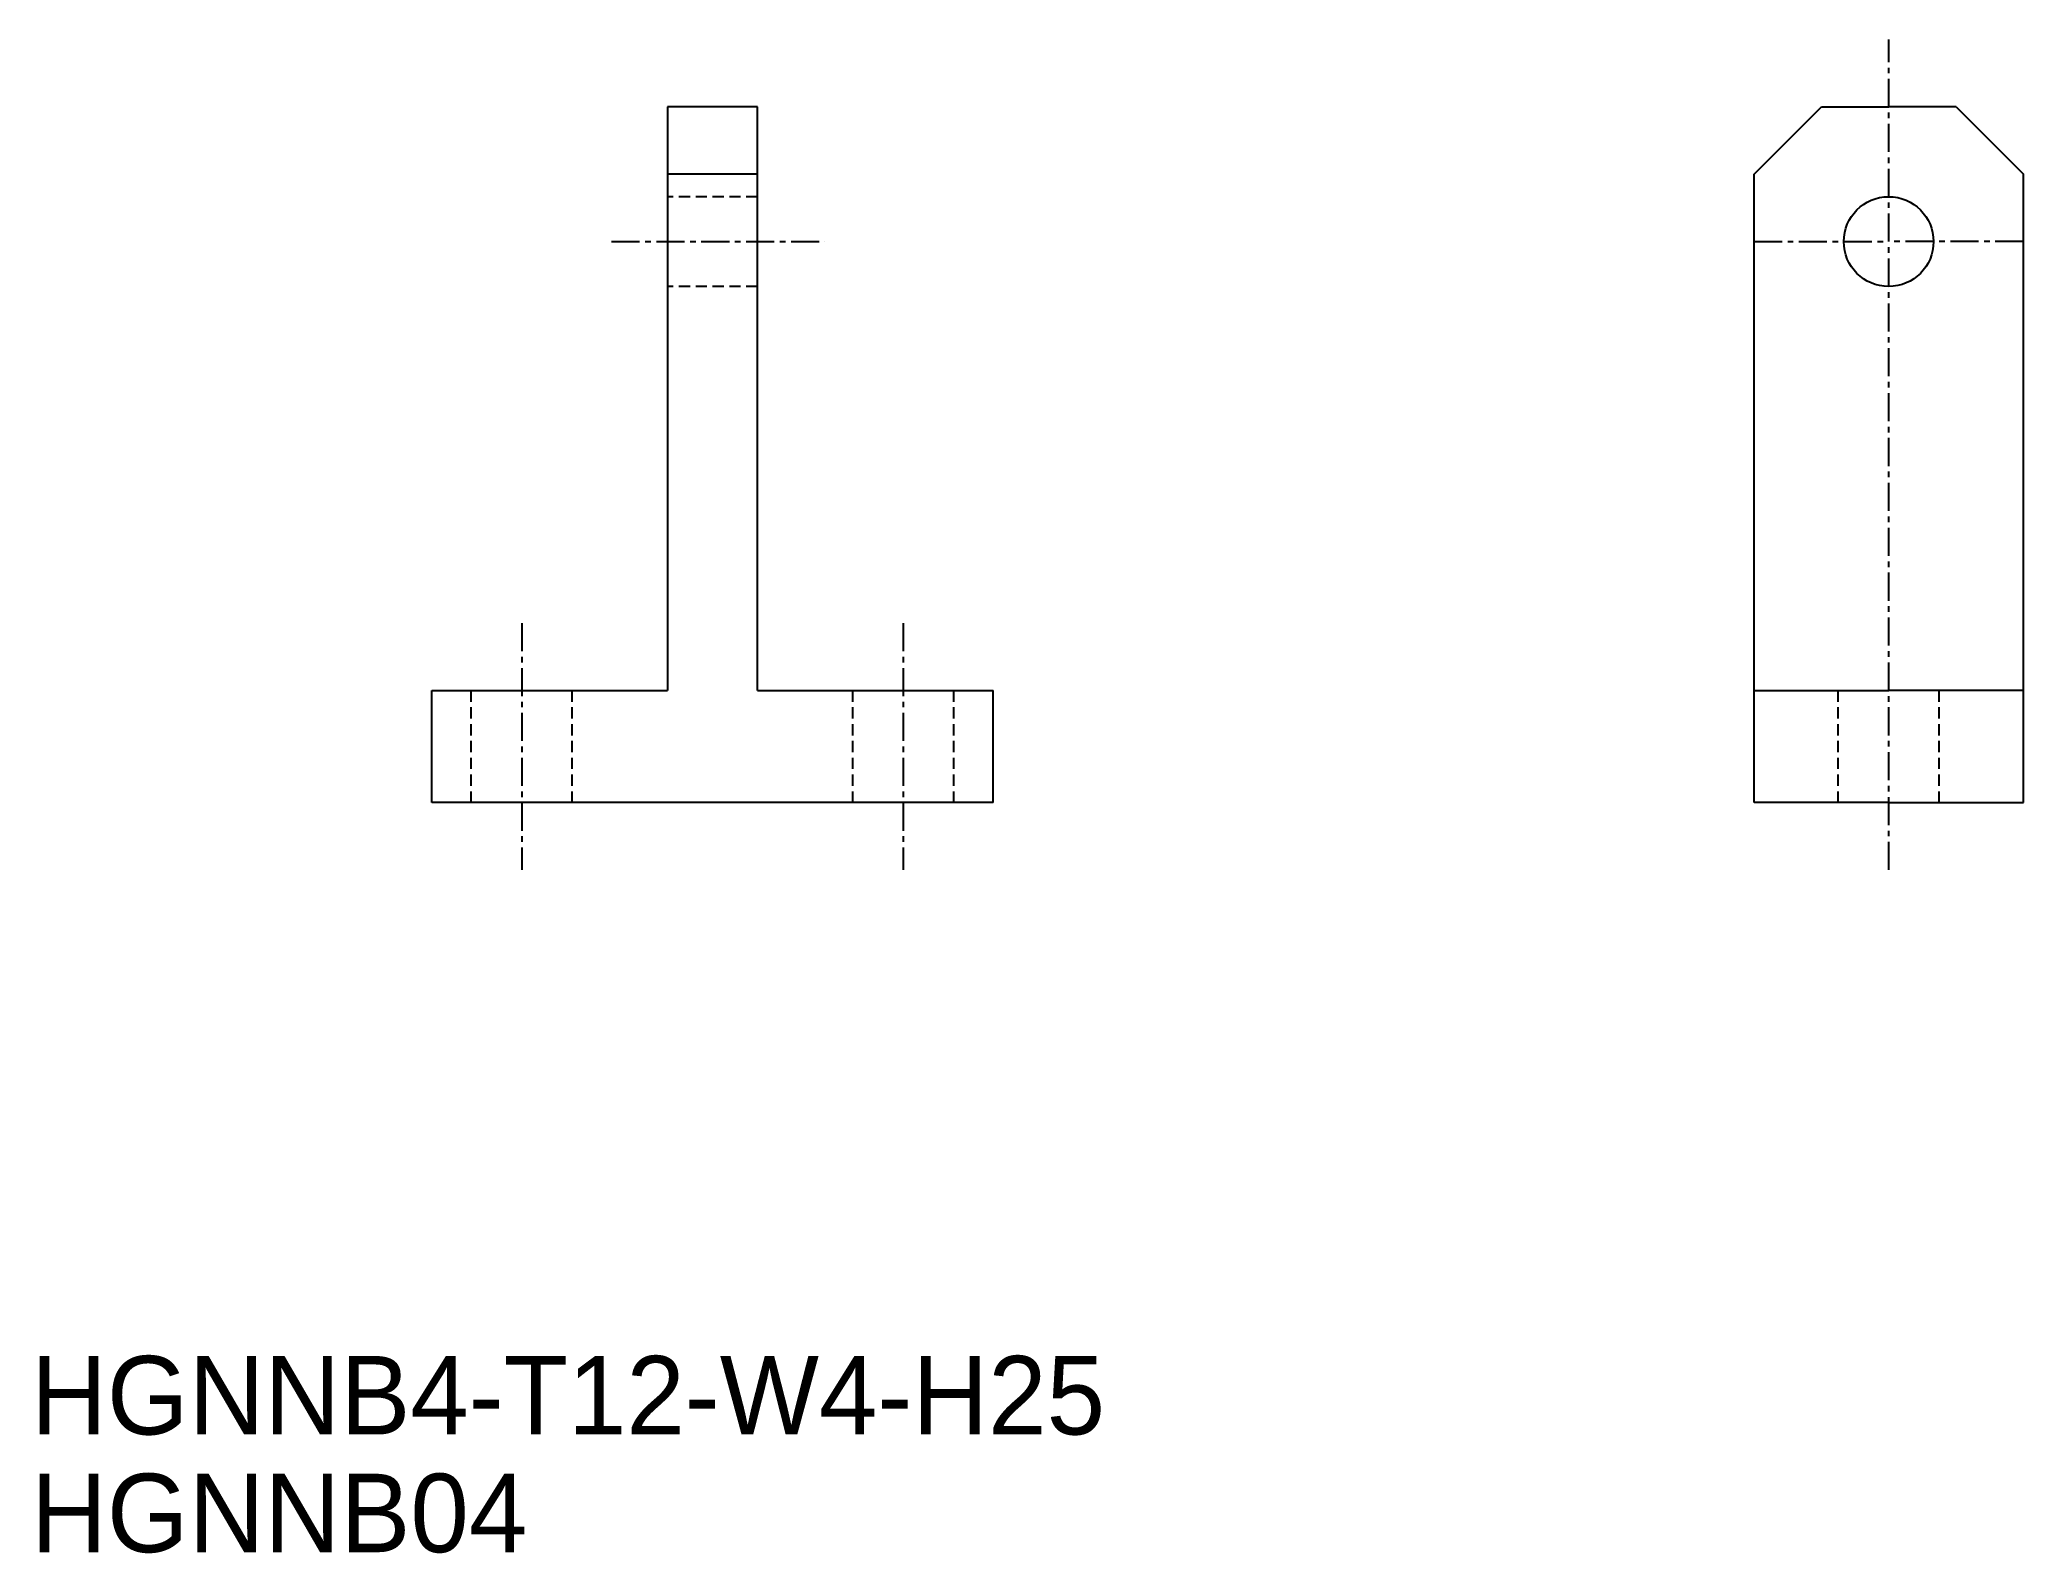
# Model space of a CAD drawing. Extents: x 0.8 to 89.2, y 0.9 to 68.3.
import ezdxf

# ---------------------------------------------------------------- set-up
doc = ezdxf.new("R2010")
doc.units = 0
doc.linetypes.add('CENTER', pattern=[2, 1.25, -0.25, 0.25, -0.25])
doc.linetypes.add('DASHED', pattern=[0.75, 0.5, -0.25])
doc.layers.get('0').update_dxf_attribs({"linetype": 'CONTINUOUS'})
doc.layers.add('CENTER', color=1, linetype='CENTER')

msp = doc.modelspace()

# ---------------------------------------------------------------- linework, layer by layer
at = {"color": 7, "linetype": 'CONTINUOUS'}
for p, q in [((28.819, 65.33), (28.819, 39.33)), ((32.819, 65.33), (28.819, 65.33)), ((32.819, 39.33), (32.819, 65.33)), ((77.223, 62.33), (80.223, 65.33)), ((80.223, 65.33), (83.223, 65.33)), ((86.223, 65.33), (83.223, 65.33)), ((86.223, 65.33), (89.223, 62.33)), ((32.819, 62.33), (28.819, 62.33)), ((77.223, 34.33), (77.223, 62.33)), ((89.223, 34.33), (89.223, 62.33)), ((18.319, 34.33), (18.319, 39.33)), ((18.319, 39.33), (28.819, 39.33)), ((32.819, 39.33), (43.319, 39.33)), ((43.319, 34.33), (43.319, 39.33)), ((77.223, 39.33), (83.223, 39.33)), ((89.223, 39.33), (83.223, 39.33)), ((43.319, 34.33), (18.319, 34.33)), ((83.223, 34.33), (77.223, 34.33)), ((83.223, 34.33), (89.223, 34.33))]:
    msp.add_line(p, q, dxfattribs=at)
at = {"color": 3, "linetype": 'DASHED'}
for p, q in [((32.819, 61.33), (28.819, 61.33)), ((32.819, 57.33), (28.819, 57.33)), ((20.069, 34.33), (20.069, 39.33)), ((24.569, 34.33), (24.569, 39.33)), ((37.069, 34.33), (37.069, 39.33)), ((41.569, 34.33), (41.569, 39.33)), ((80.973, 34.33), (80.973, 39.33)), ((85.473, 34.33), (85.473, 39.33))]:
    msp.add_line(p, q, dxfattribs=at)
at = {"color": 7, "linetype": 'CONTINUOUS'}
msp.add_circle((83.223, 59.33), 2, dxfattribs=at)
at = {"layer": 'CENTER', "color": 1, "linetype": 'CENTER'}
for p, q in [((83.223, 31.33), (83.223, 68.33)), ((26.319, 59.33), (35.819, 59.33)), ((77.223, 59.33), (83.223, 59.33)), ((89.223, 59.33), (83.223, 59.33)), ((22.319, 42.33), (22.319, 31.33)), ((39.319, 42.33), (39.319, 31.33))]:
    msp.add_line(p, q, dxfattribs=at)

# ---------------------------------------------------------------- texts
at = {"color": 7, "linetype": 'CONTINUOUS'}
for s, p in [('HGNNB4-T12-W4-H25', (0.455, 6.175)), ('HGNNB04', (0.455, 0.929))]:
    msp.add_text(s, height=3.5, dxfattribs=at).set_placement(p)

doc.saveas('drawing.dxf')
